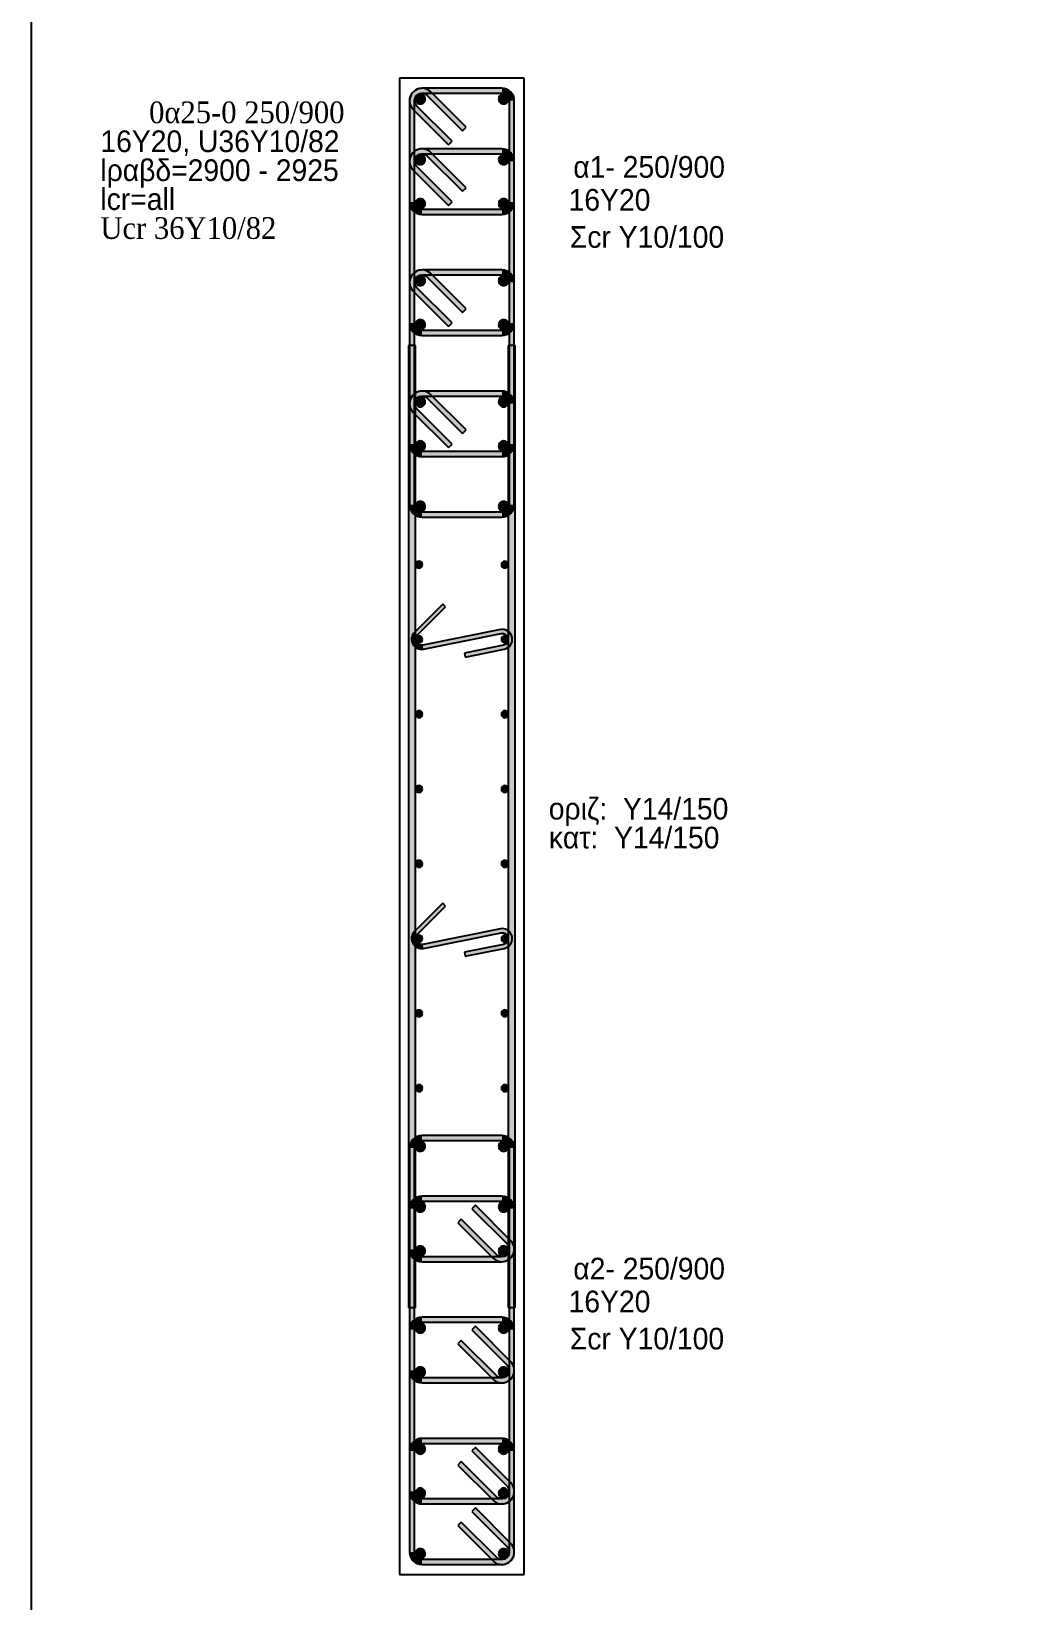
# Model space of a CAD drawing. Header units: millimetres. Extents: x -2171 to 1563, y -1758 to -1505.
# Drawn here: x -1175 to -1165.09, y -1619.8 to -1604.07 of the extents above; entities that cross this region are included whole.
import ezdxf

# ---------------------------------------------------------------- set-up
doc = ezdxf.new("R2010")
doc.units = ezdxf.units.MM
for name, color, linetype in [('-S_TEXT', 3, 'Continuous'), ('Col_Det', 7, 'Continuous'), ('Col_Det_Fill', 7, 'Continuous')]:
    doc.layers.add(name, color=color, linetype=linetype)
doc.styles.add('S1Arl22_b_934_161', font='arial.ttf', dxfattribs={"width": 0.933629, "height": 0.002175})
doc.styles.add('S1Arl435_b_934_161', font='arial.ttf', dxfattribs={"width": 0.933629, "height": 0.0435})
doc.styles.add('S1TmsNwRmn435_b_934_161', font='times.ttf', dxfattribs={"width": 0.933629, "height": 0.0435})

msp = doc.modelspace()

# ---------------------------------------------------------------- hatches: boundary and pattern name
at = {"layer": 'Col_Det_Fill'}
for color, points in [(252, [(-1171.0299, -1604.7101), (-1170.9946, -1604.6747, 0.6681786), (-1171.208, -1604.7631), (-1171.158, -1604.7631, -0.6681786)]), (252, [(-1171.083, -1604.6881), (-1171.083, -1604.6381, 0.6681786), (-1171.1714, -1604.8515), (-1171.136, -1604.8162, -0.6681786)]), (12, [(-1171.1006, -1604.6954, 0.4142136), (-1171.1506, -1604.7454, 0.4142136), (-1171.1006, -1604.7954, 0.4142136), (-1171.0506, -1604.7454, 0.4142136)]), (252, [(-1170.283, -1604.6881), (-1170.283, -1604.6381), (-1171.083, -1604.6381), (-1171.083, -1604.6881)]), (252, [(-1170.6764, -1605.0636), (-1170.641, -1605.0283), (-1170.9946, -1604.6747), (-1171.0299, -1604.7101)]), (12, [(-1170.2653, -1604.6954, 0.4142136), (-1170.3153, -1604.7454, 0.4142136), (-1170.2653, -1604.7954, 0.4142136), (-1170.2153, -1604.7454, 0.4142136)]), (252, [(-1170.208, -1604.7631), (-1170.158, -1604.7631, 0.4142136), (-1170.283, -1604.6381), (-1170.283, -1604.6881, -0.4142136)]), (252, [(-1171.158, -1604.7631), (-1171.208, -1604.7631), (-1171.208, -1608.8131), (-1171.158, -1608.8131)]), (252, [(-1171.136, -1604.8162), (-1171.1714, -1604.8515), (-1170.8178, -1605.2051), (-1170.7824, -1605.1697)]), (252, [(-1170.208, -1608.8131), (-1170.158, -1608.8131), (-1170.158, -1604.7631), (-1170.208, -1604.7631)]), (252, [(-1171.0299, -1605.3172), (-1170.9946, -1605.2819, 0.6681786), (-1171.208, -1605.3703), (-1171.158, -1605.3703, -0.6681786)]), (252, [(-1171.083, -1605.2953), (-1171.083, -1605.2453, 0.6681786), (-1171.1714, -1605.4586), (-1171.136, -1605.4233, -0.6681786)]), (56, [(-1171.1006, -1605.3026, 0.4142136), (-1171.1506, -1605.3526, 0.4142136), (-1171.1006, -1605.4026, 0.4142136), (-1171.0506, -1605.3526, 0.4142136)]), (252, [(-1170.283, -1605.2953), (-1170.283, -1605.2453), (-1171.083, -1605.2453), (-1171.083, -1605.2953)]), (252, [(-1170.6764, -1605.6708), (-1170.641, -1605.6354), (-1170.9946, -1605.2819), (-1171.0299, -1605.3172)]), (56, [(-1170.2653, -1605.3026, 0.4142136), (-1170.3153, -1605.3526, 0.4142136), (-1170.2653, -1605.4026, 0.4142136), (-1170.2153, -1605.3526, 0.4142136)]), (252, [(-1170.208, -1605.3703), (-1170.158, -1605.3703, 0.4142136), (-1170.283, -1605.2453), (-1170.283, -1605.2953, -0.4142136)]), (252, [(-1171.158, -1605.3703), (-1171.208, -1605.3703), (-1171.208, -1605.7774), (-1171.158, -1605.7774)]), (252, [(-1171.136, -1605.4233), (-1171.1714, -1605.4586), (-1170.8178, -1605.8122), (-1170.7824, -1605.7768)]), (252, [(-1170.208, -1605.7774), (-1170.158, -1605.7774), (-1170.158, -1605.3703), (-1170.208, -1605.3703)]), (252, [(-1171.158, -1605.7774), (-1171.208, -1605.7774, 0.4142136), (-1171.083, -1605.9024), (-1171.083, -1605.8524, -0.4142136)]), (56, [(-1171.1006, -1605.7451, 0.4142136), (-1171.1506, -1605.7951, 0.4142136), (-1171.1006, -1605.8451, 0.4142136), (-1171.0506, -1605.7951, 0.4142136)]), (56, [(-1170.2653, -1605.7451, 0.4142136), (-1170.3153, -1605.7951, 0.4142136), (-1170.2653, -1605.8451, 0.4142136), (-1170.2153, -1605.7951, 0.4142136)]), (252, [(-1170.283, -1605.8524), (-1170.283, -1605.9024, 0.4142136), (-1170.158, -1605.7774), (-1170.208, -1605.7774, -0.4142136)]), (252, [(-1171.083, -1605.8524), (-1171.083, -1605.9024), (-1170.283, -1605.9024), (-1170.283, -1605.8524)]), (252, [(-1171.0299, -1606.5315), (-1170.9946, -1606.4962, 0.6681786), (-1171.208, -1606.5845), (-1171.158, -1606.5845, -0.6681786)]), (252, [(-1171.083, -1606.5095), (-1171.083, -1606.4595, 0.6681786), (-1171.1714, -1606.6729), (-1171.136, -1606.6376, -0.6681786)]), (252, [(-1170.283, -1606.5095), (-1170.283, -1606.4595), (-1171.083, -1606.4595), (-1171.083, -1606.5095)]), (252, [(-1170.208, -1606.5845), (-1170.158, -1606.5845, 0.4142136), (-1170.283, -1606.4595), (-1170.283, -1606.5095, -0.4142136)]), (252, [(-1171.158, -1606.5845), (-1171.208, -1606.5845), (-1171.208, -1606.9917), (-1171.158, -1606.9917)]), (56, [(-1171.1006, -1606.5169, 0.4142136), (-1171.1506, -1606.5669, 0.4142136), (-1171.1006, -1606.6169, 0.4142136), (-1171.0506, -1606.5669, 0.4142136)]), (252, [(-1170.6764, -1606.8851), (-1170.641, -1606.8497), (-1170.9946, -1606.4962), (-1171.0299, -1606.5315)]), (56, [(-1170.2653, -1606.5169, 0.4142136), (-1170.3153, -1606.5669, 0.4142136), (-1170.2653, -1606.6169, 0.4142136), (-1170.2153, -1606.5669, 0.4142136)]), (252, [(-1170.208, -1606.9917), (-1170.158, -1606.9917), (-1170.158, -1606.5845), (-1170.208, -1606.5845)]), (252, [(-1171.136, -1606.6376), (-1171.1714, -1606.6729), (-1170.8178, -1607.0265), (-1170.7824, -1606.9911)]), (252, [(-1171.158, -1606.9917), (-1171.208, -1606.9917, 0.4142136), (-1171.083, -1607.1167), (-1171.083, -1607.0667, -0.4142136)]), (56, [(-1171.1006, -1606.9594, 0.4142136), (-1171.1506, -1607.0094, 0.4142136), (-1171.1006, -1607.0594, 0.4142136), (-1171.0506, -1607.0094, 0.4142136)]), (252, [(-1171.083, -1607.0667), (-1171.083, -1607.1167), (-1170.283, -1607.1167), (-1170.283, -1607.0667)]), (56, [(-1170.2653, -1606.9594, 0.4142136), (-1170.3153, -1607.0094, 0.4142136), (-1170.2653, -1607.0594, 0.4142136), (-1170.2153, -1607.0094, 0.4142136)]), (252, [(-1170.283, -1607.0667), (-1170.283, -1607.1167, 0.4142136), (-1170.158, -1606.9917), (-1170.208, -1606.9917, -0.4142136)]), (252, [(-1171.148, -1607.2158), (-1171.218, -1607.2158), (-1171.218, -1616.8605), (-1171.148, -1616.8605)]), (252, [(-1170.218, -1616.8605), (-1170.148, -1616.8605), (-1170.148, -1607.2158), (-1170.218, -1607.2158)]), (252, [(-1171.0299, -1607.7458), (-1170.9946, -1607.7104, 0.6681786), (-1171.208, -1607.7988), (-1171.158, -1607.7988, -0.6681786)]), (252, [(-1171.083, -1607.7238), (-1171.083, -1607.6738, 0.6681786), (-1171.1714, -1607.8872), (-1171.136, -1607.8519, -0.6681786)]), (252, [(-1170.283, -1607.7238), (-1170.283, -1607.6738), (-1171.083, -1607.6738), (-1171.083, -1607.7238)]), (252, [(-1170.6764, -1608.0994), (-1170.641, -1608.064), (-1170.9946, -1607.7104), (-1171.0299, -1607.7458)]), (252, [(-1170.208, -1607.7988), (-1170.158, -1607.7988, 0.4142136), (-1170.283, -1607.6738), (-1170.283, -1607.7238, -0.4142136)]), (252, [(-1171.158, -1607.7988), (-1171.208, -1607.7988), (-1171.208, -1608.206), (-1171.158, -1608.206)]), (252, [(-1171.136, -1607.8519), (-1171.1714, -1607.8872), (-1170.8178, -1608.2408), (-1170.7824, -1608.2054)]), (56, [(-1171.1006, -1607.7312, 0.4142136), (-1171.1506, -1607.7812, 0.4142136), (-1171.1006, -1607.8312, 0.4142136), (-1171.0506, -1607.7812, 0.4142136)]), (56, [(-1170.2653, -1607.7312, 0.4142136), (-1170.3153, -1607.7812, 0.4142136), (-1170.2653, -1607.8312, 0.4142136), (-1170.2153, -1607.7812, 0.4142136)]), (252, [(-1170.208, -1608.206), (-1170.158, -1608.206), (-1170.158, -1607.7988), (-1170.208, -1607.7988)]), (56, [(-1171.1006, -1608.1737, 0.4142136), (-1171.1506, -1608.2237, 0.4142136), (-1171.1006, -1608.2737, 0.4142136), (-1171.0506, -1608.2237, 0.4142136)]), (56, [(-1170.2653, -1608.1737, 0.4142136), (-1170.3153, -1608.2237, 0.4142136), (-1170.2653, -1608.2737, 0.4142136), (-1170.2153, -1608.2237, 0.4142136)]), (252, [(-1171.158, -1608.206), (-1171.208, -1608.206, 0.4142136), (-1171.083, -1608.331), (-1171.083, -1608.281, -0.4142136)]), (252, [(-1171.083, -1608.281), (-1171.083, -1608.331), (-1170.283, -1608.331), (-1170.283, -1608.281)]), (252, [(-1170.283, -1608.281), (-1170.283, -1608.331, 0.4142136), (-1170.158, -1608.206), (-1170.208, -1608.206, -0.4142136)]), (252, [(-1171.158, -1608.8131), (-1171.208, -1608.8131, 0.4142136), (-1171.083, -1608.9381), (-1171.083, -1608.8881, -0.4142136)]), (12, [(-1171.1006, -1608.7808, 0.4142136), (-1171.1506, -1608.8308, 0.4142136), (-1171.1006, -1608.8808, 0.4142136), (-1171.0506, -1608.8308, 0.4142136)]), (12, [(-1170.2653, -1608.7808, 0.4142136), (-1170.3153, -1608.8308, 0.4142136), (-1170.2653, -1608.8808, 0.4142136), (-1170.2153, -1608.8308, 0.4142136)]), (252, [(-1170.283, -1608.8881), (-1170.283, -1608.9381, 0.4142136), (-1170.158, -1608.8131), (-1170.208, -1608.8131, -0.4142136)]), (252, [(-1171.083, -1608.8881), (-1171.083, -1608.9381), (-1170.283, -1608.9381), (-1170.283, -1608.8881)]), (133, [(-1171.113, -1609.4486, 0.4142136), (-1171.078, -1609.4136, 0.4142136), (-1171.113, -1609.3786, 0.4142136), (-1171.148, -1609.4136, 0.4142136)]), (133, [(-1170.253, -1609.4486, 0.4142136), (-1170.218, -1609.4136, 0.4142136), (-1170.253, -1609.3786, 0.4142136), (-1170.288, -1609.4136, 0.4142136)]), (252, [(-1171.1587, -1610.0927), (-1171.1304, -1610.121), (-1170.8476, -1609.8382), (-1170.8758, -1609.8099)]), (252, [(-1170.2898, -1610.1046), (-1170.2977, -1610.0654), (-1171.0761, -1610.2222), (-1171.0682, -1610.2615)]), (252, [(-1170.2661, -1610.2222), (-1170.2582, -1610.2615, 1), (-1170.2977, -1610.0654), (-1170.2898, -1610.1046, -1)]), (252, [(-1171.0682, -1610.2615), (-1171.0761, -1610.2222, -0.7426155), (-1171.1304, -1610.121), (-1171.1587, -1610.0927, 0.7426155)]), (133, [(-1171.113, -1610.1984, 0.4142136), (-1171.078, -1610.1634, 0.4142136), (-1171.113, -1610.1284, 0.4142136), (-1171.148, -1610.1634, 0.4142136)]), (252, [(-1170.6582, -1610.3013), (-1170.6503, -1610.3405), (-1170.2582, -1610.2615), (-1170.2661, -1610.2222)]), (133, [(-1170.253, -1610.1984, 0.4142136), (-1170.218, -1610.1634, 0.4142136), (-1170.253, -1610.1284, 0.4142136), (-1170.288, -1610.1634, 0.4142136)]), (133, [(-1171.113, -1610.9483, 0.4142136), (-1171.078, -1610.9133, 0.4142136), (-1171.113, -1610.8783, 0.4142136), (-1171.148, -1610.9133, 0.4142136)]), (133, [(-1170.253, -1610.9483, 0.4142136), (-1170.218, -1610.9133, 0.4142136), (-1170.253, -1610.8783, 0.4142136), (-1170.288, -1610.9133, 0.4142136)]), (133, [(-1171.113, -1611.6982, 0.4142136), (-1171.078, -1611.6632, 0.4142136), (-1171.113, -1611.6282, 0.4142136), (-1171.148, -1611.6632, 0.4142136)]), (133, [(-1170.253, -1611.6982, 0.4142136), (-1170.218, -1611.6632, 0.4142136), (-1170.253, -1611.6282, 0.4142136), (-1170.288, -1611.6632, 0.4142136)]), (133, [(-1171.113, -1612.4481, 0.4142136), (-1171.078, -1612.4131, 0.4142136), (-1171.113, -1612.3781, 0.4142136), (-1171.148, -1612.4131, 0.4142136)]), (133, [(-1170.253, -1612.4481, 0.4142136), (-1170.218, -1612.4131, 0.4142136), (-1170.253, -1612.3781, 0.4142136), (-1170.288, -1612.4131, 0.4142136)]), (252, [(-1171.1587, -1613.0922), (-1171.1304, -1613.1205), (-1170.8476, -1612.8377), (-1170.8758, -1612.8094)]), (252, [(-1170.2898, -1613.1041), (-1170.2977, -1613.0649), (-1171.0761, -1613.2217), (-1171.0682, -1613.261)]), (252, [(-1170.2661, -1613.2217), (-1170.2582, -1613.261, 1), (-1170.2977, -1613.0649), (-1170.2898, -1613.1041, -1)]), (252, [(-1171.0682, -1613.261), (-1171.0761, -1613.2217, -0.7426155), (-1171.1304, -1613.1205), (-1171.1587, -1613.0922, 0.7426155)]), (133, [(-1171.113, -1613.1979, 0.4142136), (-1171.078, -1613.1629, 0.4142136), (-1171.113, -1613.1279, 0.4142136), (-1171.148, -1613.1629, 0.4142136)]), (252, [(-1170.6582, -1613.3008), (-1170.6503, -1613.34), (-1170.2582, -1613.261), (-1170.2661, -1613.2217)]), (133, [(-1170.253, -1613.1979, 0.4142136), (-1170.218, -1613.1629, 0.4142136), (-1170.253, -1613.1279, 0.4142136), (-1170.288, -1613.1629, 0.4142136)]), (133, [(-1171.113, -1613.9478, 0.4142136), (-1171.078, -1613.9128, 0.4142136), (-1171.113, -1613.8778, 0.4142136), (-1171.148, -1613.9128, 0.4142136)]), (133, [(-1170.253, -1613.9478, 0.4142136), (-1170.218, -1613.9128, 0.4142136), (-1170.253, -1613.8778, 0.4142136), (-1170.288, -1613.9128, 0.4142136)]), (133, [(-1171.113, -1614.6977, 0.4142136), (-1171.078, -1614.6627, 0.4142136), (-1171.113, -1614.6277, 0.4142136), (-1171.148, -1614.6627, 0.4142136)]), (133, [(-1170.253, -1614.6977, 0.4142136), (-1170.218, -1614.6627, 0.4142136), (-1170.253, -1614.6277, 0.4142136), (-1170.288, -1614.6627, 0.4142136)]), (252, [(-1171.083, -1615.1881), (-1171.083, -1615.1381, 0.4142136), (-1171.208, -1615.2631), (-1171.158, -1615.2631, -0.4142136)]), (252, [(-1171.158, -1615.2631), (-1171.208, -1615.2631), (-1171.208, -1619.3131), (-1171.158, -1619.3131)]), (12, [(-1171.1006, -1615.2954, 0.4142136), (-1171.0506, -1615.2454, 0.4142136), (-1171.1006, -1615.1954, 0.4142136), (-1171.1506, -1615.2454, 0.4142136)]), (252, [(-1170.283, -1615.1881), (-1170.283, -1615.1381), (-1171.083, -1615.1381), (-1171.083, -1615.1881)]), (12, [(-1170.2653, -1615.2954, 0.4142136), (-1170.2153, -1615.2454, 0.4142136), (-1170.2653, -1615.1954, 0.4142136), (-1170.3153, -1615.2454, 0.4142136)]), (252, [(-1170.208, -1615.2631), (-1170.158, -1615.2631, 0.4142136), (-1170.283, -1615.1381), (-1170.283, -1615.1881, -0.4142136)]), (252, [(-1170.208, -1619.3131), (-1170.158, -1619.3131), (-1170.158, -1615.2631), (-1170.208, -1615.2631)]), (252, [(-1171.083, -1615.7953), (-1171.083, -1615.7453, 0.4142136), (-1171.208, -1615.8703), (-1171.158, -1615.8703, -0.4142136)]), (252, [(-1170.283, -1615.7953), (-1170.283, -1615.7453), (-1171.083, -1615.7453), (-1171.083, -1615.7953)]), (252, [(-1170.208, -1615.8703), (-1170.158, -1615.8703, 0.4142136), (-1170.283, -1615.7453), (-1170.283, -1615.7953, -0.4142136)]), (252, [(-1171.158, -1615.8703), (-1171.208, -1615.8703), (-1171.208, -1616.2774), (-1171.158, -1616.2774)]), (56, [(-1171.1006, -1615.9026, 0.4142136), (-1171.0506, -1615.8526, 0.4142136), (-1171.1006, -1615.8026, 0.4142136), (-1171.1506, -1615.8526, 0.4142136)]), (252, [(-1170.2299, -1616.2244), (-1170.1946, -1616.189), (-1170.5481, -1615.8355), (-1170.5835, -1615.8708)]), (56, [(-1170.2653, -1615.9026, 0.4142136), (-1170.2153, -1615.8526, 0.4142136), (-1170.2653, -1615.8026, 0.4142136), (-1170.3153, -1615.8526, 0.4142136)]), (252, [(-1170.208, -1616.2774), (-1170.158, -1616.2774), (-1170.158, -1615.8703), (-1170.208, -1615.8703)]), (252, [(-1170.6896, -1615.9769), (-1170.7249, -1616.0122), (-1170.3714, -1616.3658), (-1170.336, -1616.3304)]), (252, [(-1170.283, -1616.3524), (-1170.283, -1616.4024, 0.6681786), (-1170.1946, -1616.189), (-1170.2299, -1616.2244, -0.6681786)]), (252, [(-1171.158, -1616.2774), (-1171.208, -1616.2774, 0.4142136), (-1171.083, -1616.4024), (-1171.083, -1616.3524, -0.4142136)]), (56, [(-1171.1006, -1616.3451, 0.4142136), (-1171.0506, -1616.2951, 0.4142136), (-1171.1006, -1616.2451, 0.4142136), (-1171.1506, -1616.2951, 0.4142136)]), (252, [(-1171.083, -1616.3524), (-1171.083, -1616.4024), (-1170.283, -1616.4024), (-1170.283, -1616.3524)]), (252, [(-1170.336, -1616.3304), (-1170.3714, -1616.3658, 0.6681786), (-1170.158, -1616.2774), (-1170.208, -1616.2774, -0.6681786)]), (56, [(-1170.2653, -1616.3451, 0.4142136), (-1170.2153, -1616.2951, 0.4142136), (-1170.2653, -1616.2451, 0.4142136), (-1170.3153, -1616.2951, 0.4142136)]), (252, [(-1171.083, -1617.0095), (-1171.083, -1616.9595, 0.4142136), (-1171.208, -1617.0845), (-1171.158, -1617.0845, -0.4142136)]), (252, [(-1170.283, -1617.0095), (-1170.283, -1616.9595), (-1171.083, -1616.9595), (-1171.083, -1617.0095)]), (252, [(-1170.208, -1617.0845), (-1170.158, -1617.0845, 0.4142136), (-1170.283, -1616.9595), (-1170.283, -1617.0095, -0.4142136)]), (252, [(-1171.158, -1617.0845), (-1171.208, -1617.0845), (-1171.208, -1617.4917), (-1171.158, -1617.4917)]), (56, [(-1171.1006, -1617.1169, 0.4142136), (-1171.0506, -1617.0669, 0.4142136), (-1171.1006, -1617.0169, 0.4142136), (-1171.1506, -1617.0669, 0.4142136)]), (252, [(-1170.2299, -1617.4387), (-1170.1946, -1617.4033), (-1170.5481, -1617.0497), (-1170.5835, -1617.0851)]), (56, [(-1170.2653, -1617.1169, 0.4142136), (-1170.2153, -1617.0669, 0.4142136), (-1170.2653, -1617.0169, 0.4142136), (-1170.3153, -1617.0669, 0.4142136)]), (252, [(-1170.208, -1617.4917), (-1170.158, -1617.4917), (-1170.158, -1617.0845), (-1170.208, -1617.0845)]), (252, [(-1170.6896, -1617.1912), (-1170.7249, -1617.2265), (-1170.3714, -1617.5801), (-1170.336, -1617.5447)]), (56, [(-1171.1006, -1617.5594, 0.4142136), (-1171.0506, -1617.5094, 0.4142136), (-1171.1006, -1617.4594, 0.4142136), (-1171.1506, -1617.5094, 0.4142136)]), (56, [(-1170.2653, -1617.5594, 0.4142136), (-1170.2153, -1617.5094, 0.4142136), (-1170.2653, -1617.4594, 0.4142136), (-1170.3153, -1617.5094, 0.4142136)]), (252, [(-1170.283, -1617.5667), (-1170.283, -1617.6167, 0.6681786), (-1170.1946, -1617.4033), (-1170.2299, -1617.4387, -0.6681786)]), (252, [(-1171.158, -1617.4917), (-1171.208, -1617.4917, 0.4142136), (-1171.083, -1617.6167), (-1171.083, -1617.5667, -0.4142136)]), (252, [(-1171.083, -1617.5667), (-1171.083, -1617.6167), (-1170.283, -1617.6167), (-1170.283, -1617.5667)]), (252, [(-1170.336, -1617.5447), (-1170.3714, -1617.5801, 0.6681786), (-1170.158, -1617.4917), (-1170.208, -1617.4917, -0.6681786)]), (252, [(-1171.083, -1618.2238), (-1171.083, -1618.1738, 0.4142136), (-1171.208, -1618.2988), (-1171.158, -1618.2988, -0.4142136)]), (56, [(-1171.1006, -1618.3312, 0.4142136), (-1171.0506, -1618.2812, 0.4142136), (-1171.1006, -1618.2312, 0.4142136), (-1171.1506, -1618.2812, 0.4142136)]), (252, [(-1170.283, -1618.2238), (-1170.283, -1618.1738), (-1171.083, -1618.1738), (-1171.083, -1618.2238)]), (252, [(-1170.2299, -1618.6529), (-1170.1946, -1618.6176), (-1170.5481, -1618.264), (-1170.5835, -1618.2994)]), (56, [(-1170.2653, -1618.3312, 0.4142136), (-1170.2153, -1618.2812, 0.4142136), (-1170.2653, -1618.2312, 0.4142136), (-1170.3153, -1618.2812, 0.4142136)]), (252, [(-1170.208, -1618.2988), (-1170.158, -1618.2988, 0.4142136), (-1170.283, -1618.1738), (-1170.283, -1618.2238, -0.4142136)]), (252, [(-1171.158, -1618.2988), (-1171.208, -1618.2988), (-1171.208, -1618.706), (-1171.158, -1618.706)]), (252, [(-1170.6896, -1618.4055), (-1170.7249, -1618.4408), (-1170.3714, -1618.7944), (-1170.336, -1618.759)]), (252, [(-1170.208, -1618.706), (-1170.158, -1618.706), (-1170.158, -1618.2988), (-1170.208, -1618.2988)]), (252, [(-1171.158, -1618.706), (-1171.208, -1618.706, 0.4142136), (-1171.083, -1618.831), (-1171.083, -1618.781, -0.4142136)]), (56, [(-1171.1006, -1618.7737, 0.4142136), (-1171.0506, -1618.7237, 0.4142136), (-1171.1006, -1618.6737, 0.4142136), (-1171.1506, -1618.7237, 0.4142136)]), (252, [(-1170.336, -1618.759), (-1170.3714, -1618.7944, 0.6681786), (-1170.158, -1618.706), (-1170.208, -1618.706, -0.6681786)]), (56, [(-1170.2653, -1618.7737, 0.4142136), (-1170.2153, -1618.7237, 0.4142136), (-1170.2653, -1618.6737, 0.4142136), (-1170.3153, -1618.7237, 0.4142136)]), (252, [(-1170.283, -1618.781), (-1170.283, -1618.831, 0.6681786), (-1170.1946, -1618.6176), (-1170.2299, -1618.6529, -0.6681786)]), (252, [(-1171.083, -1618.781), (-1171.083, -1618.831), (-1170.283, -1618.831), (-1170.283, -1618.781)]), (252, [(-1170.2299, -1619.2601), (-1170.1946, -1619.2247), (-1170.5481, -1618.8712), (-1170.5835, -1618.9065)]), (252, [(-1170.6896, -1619.0126), (-1170.7249, -1619.048), (-1170.3714, -1619.4015), (-1170.336, -1619.3662)]), (252, [(-1171.158, -1619.3131), (-1171.208, -1619.3131, 0.4142136), (-1171.083, -1619.4381), (-1171.083, -1619.3881, -0.4142136)]), (12, [(-1171.1006, -1619.3808, 0.4142136), (-1171.0506, -1619.3308, 0.4142136), (-1171.1006, -1619.2808, 0.4142136), (-1171.1506, -1619.3308, 0.4142136)]), (252, [(-1170.336, -1619.3662), (-1170.3714, -1619.4015, 0.6681786), (-1170.158, -1619.3131), (-1170.208, -1619.3131, -0.6681786)]), (12, [(-1170.2653, -1619.3808, 0.4142136), (-1170.2153, -1619.3308, 0.4142136), (-1170.2653, -1619.2808, 0.4142136), (-1170.3153, -1619.3308, 0.4142136)]), (252, [(-1170.283, -1619.3881), (-1170.283, -1619.4381, 0.6681786), (-1170.1946, -1619.2247), (-1170.2299, -1619.2601, -0.6681786)]), (252, [(-1171.083, -1619.3881), (-1171.083, -1619.4381), (-1170.283, -1619.4381), (-1170.283, -1619.3881)])]:
    msp.add_hatch(color=color, dxfattribs=at).paths.add_polyline_path(points)

# ---------------------------------------------------------------- linework, layer by layer
at = {"layer": '-S_TEXT', "ltscale": 5}
msp.add_lwpolyline([(-1174.9987, -1590.2497), (-1116.8512, -1590.2497), (-1116.8512, -1630.2944), (-1174.9987, -1630.2944)], close=True, dxfattribs=at)
at = {"layer": 'Col_Det', "color": 7}
for points in [[(-1170.058, -1604.5381), (-1171.308, -1604.5381)], [(-1171.308, -1604.5381), (-1171.308, -1619.5381)], [(-1170.058, -1619.5381), (-1170.058, -1604.5381)], [(-1170.283, -1604.6381), (-1171.083, -1604.6381)], [(-1171.083, -1604.6881), (-1170.283, -1604.6881)], [(-1171.0299, -1604.7101), (-1170.6764, -1605.0636)], [(-1170.641, -1605.0283), (-1170.9946, -1604.6747)], [(-1171.208, -1604.7631), (-1171.208, -1608.8131)], [(-1171.1714, -1604.8515), (-1170.8178, -1605.2051)], [(-1171.158, -1608.8131), (-1171.158, -1604.7631)], [(-1170.7824, -1605.1697), (-1171.136, -1604.8162)], [(-1170.208, -1604.7631), (-1170.208, -1608.8131)], [(-1170.158, -1608.8131), (-1170.158, -1604.7631)], [(-1170.6764, -1605.0636), (-1170.641, -1605.0283)], [(-1170.8178, -1605.2051), (-1170.7824, -1605.1697)], [(-1170.283, -1605.2453), (-1171.083, -1605.2453)], [(-1171.083, -1605.2953), (-1170.283, -1605.2953)], [(-1171.0299, -1605.3172), (-1170.6764, -1605.6708)], [(-1170.641, -1605.6354), (-1170.9946, -1605.2819)], [(-1171.208, -1605.3703), (-1171.208, -1605.7774)], [(-1171.1714, -1605.4586), (-1170.8178, -1605.8122)], [(-1171.158, -1605.7774), (-1171.158, -1605.3703)], [(-1170.7824, -1605.7768), (-1171.136, -1605.4233)], [(-1170.208, -1605.3703), (-1170.208, -1605.7774)], [(-1170.158, -1605.7774), (-1170.158, -1605.3703)], [(-1170.6764, -1605.6708), (-1170.641, -1605.6354)], [(-1170.8178, -1605.8122), (-1170.7824, -1605.7768)], [(-1170.283, -1605.8524), (-1171.083, -1605.8524)], [(-1171.083, -1605.9024), (-1170.283, -1605.9024)], [(-1170.283, -1606.4595), (-1171.083, -1606.4595)], [(-1171.208, -1606.5845), (-1171.208, -1606.9917)], [(-1171.158, -1606.9917), (-1171.158, -1606.5845)], [(-1171.083, -1606.5095), (-1170.283, -1606.5095)], [(-1171.0299, -1606.5315), (-1170.6764, -1606.8851)], [(-1170.641, -1606.8497), (-1170.9946, -1606.4962)], [(-1170.208, -1606.5845), (-1170.208, -1606.9917)], [(-1170.158, -1606.9917), (-1170.158, -1606.5845)], [(-1171.1714, -1606.6729), (-1170.8178, -1607.0265)], [(-1170.7824, -1606.9911), (-1171.136, -1606.6376)], [(-1170.6764, -1606.8851), (-1170.641, -1606.8497)], [(-1170.283, -1607.0667), (-1171.083, -1607.0667)], [(-1170.8178, -1607.0265), (-1170.7824, -1606.9911)], [(-1171.148, -1607.2158), (-1171.218, -1607.2158)], [(-1171.218, -1607.2158), (-1171.218, -1616.8605)], [(-1171.148, -1616.8605), (-1171.148, -1607.2158)], [(-1171.083, -1607.1167), (-1170.283, -1607.1167)], [(-1170.148, -1607.2158), (-1170.218, -1607.2158)], [(-1170.218, -1607.2158), (-1170.218, -1616.8605)], [(-1170.148, -1616.8605), (-1170.148, -1607.2158)], [(-1170.283, -1607.6738), (-1171.083, -1607.6738)], [(-1171.083, -1607.7238), (-1170.283, -1607.7238)], [(-1170.641, -1608.064), (-1170.9946, -1607.7104)], [(-1171.208, -1607.7988), (-1171.208, -1608.206)], [(-1171.158, -1608.206), (-1171.158, -1607.7988)], [(-1170.7824, -1608.2054), (-1171.136, -1607.8519)], [(-1171.0299, -1607.7458), (-1170.6764, -1608.0994)], [(-1170.208, -1607.7988), (-1170.208, -1608.206)], [(-1170.158, -1608.206), (-1170.158, -1607.7988)], [(-1171.1714, -1607.8872), (-1170.8178, -1608.2408)], [(-1170.6764, -1608.0994), (-1170.641, -1608.064)], [(-1170.283, -1608.281), (-1171.083, -1608.281)], [(-1171.083, -1608.331), (-1170.283, -1608.331)], [(-1170.8178, -1608.2408), (-1170.7824, -1608.2054)], [(-1170.283, -1608.8881), (-1171.083, -1608.8881)], [(-1171.083, -1608.9381), (-1170.283, -1608.9381)], [(-1170.8758, -1609.8099), (-1171.1587, -1610.0927)], [(-1171.1304, -1610.121), (-1170.8476, -1609.8382)], [(-1170.8476, -1609.8382), (-1170.8758, -1609.8099)], [(-1170.2977, -1610.0654), (-1171.0761, -1610.2222)], [(-1171.0682, -1610.2615), (-1170.2898, -1610.1046)], [(-1170.2661, -1610.2222), (-1170.6582, -1610.3013)], [(-1170.6582, -1610.3013), (-1170.6503, -1610.3405)], [(-1170.6503, -1610.3405), (-1170.2582, -1610.2615)], [(-1170.8758, -1612.8094), (-1171.1587, -1613.0922)], [(-1171.1304, -1613.1205), (-1170.8476, -1612.8377)], [(-1170.8476, -1612.8377), (-1170.8758, -1612.8094)], [(-1170.2977, -1613.0649), (-1171.0761, -1613.2217)], [(-1171.0682, -1613.261), (-1170.2898, -1613.1041)], [(-1170.2661, -1613.2217), (-1170.6582, -1613.3008)], [(-1170.6582, -1613.3008), (-1170.6503, -1613.34)], [(-1170.6503, -1613.34), (-1170.2582, -1613.261)], [(-1171.208, -1615.2631), (-1171.208, -1619.3131)], [(-1171.158, -1619.3131), (-1171.158, -1615.2631)], [(-1170.283, -1615.1381), (-1171.083, -1615.1381)], [(-1171.083, -1615.1881), (-1170.283, -1615.1881)], [(-1170.208, -1615.2631), (-1170.208, -1619.3131)], [(-1170.158, -1619.3131), (-1170.158, -1615.2631)], [(-1170.283, -1615.7453), (-1171.083, -1615.7453)], [(-1171.208, -1615.8703), (-1171.208, -1616.2774)], [(-1171.158, -1616.2774), (-1171.158, -1615.8703)], [(-1171.083, -1615.7953), (-1170.283, -1615.7953)], [(-1170.5481, -1615.8355), (-1170.5835, -1615.8708)], [(-1170.5835, -1615.8708), (-1170.2299, -1616.2244)], [(-1170.1946, -1616.189), (-1170.5481, -1615.8355)], [(-1170.208, -1615.8703), (-1170.208, -1616.2774)], [(-1170.158, -1616.2774), (-1170.158, -1615.8703)], [(-1170.6896, -1615.9769), (-1170.7249, -1616.0122)], [(-1170.7249, -1616.0122), (-1170.3714, -1616.3658)], [(-1170.336, -1616.3304), (-1170.6896, -1615.9769)], [(-1170.283, -1616.3524), (-1171.083, -1616.3524)], [(-1171.083, -1616.4024), (-1170.283, -1616.4024)], [(-1171.218, -1616.8605), (-1171.148, -1616.8605)], [(-1170.283, -1616.9595), (-1171.083, -1616.9595)], [(-1171.083, -1617.0095), (-1170.283, -1617.0095)], [(-1170.218, -1616.8605), (-1170.148, -1616.8605)], [(-1171.208, -1617.0845), (-1171.208, -1617.4917)], [(-1171.158, -1617.4917), (-1171.158, -1617.0845)], [(-1170.5481, -1617.0497), (-1170.5835, -1617.0851)], [(-1170.5835, -1617.0851), (-1170.2299, -1617.4387)], [(-1170.1946, -1617.4033), (-1170.5481, -1617.0497)], [(-1170.208, -1617.0845), (-1170.208, -1617.4917)], [(-1170.158, -1617.4917), (-1170.158, -1617.0845)], [(-1170.6896, -1617.1912), (-1170.7249, -1617.2265)], [(-1170.7249, -1617.2265), (-1170.3714, -1617.5801)], [(-1170.336, -1617.5447), (-1170.6896, -1617.1912)], [(-1170.283, -1617.5667), (-1171.083, -1617.5667)], [(-1171.083, -1617.6167), (-1170.283, -1617.6167)], [(-1170.283, -1618.1738), (-1171.083, -1618.1738)], [(-1171.083, -1618.2238), (-1170.283, -1618.2238)], [(-1170.5481, -1618.264), (-1170.5835, -1618.2994)], [(-1170.1946, -1618.6176), (-1170.5481, -1618.264)], [(-1171.208, -1618.2988), (-1171.208, -1618.706)], [(-1171.158, -1618.706), (-1171.158, -1618.2988)], [(-1170.6896, -1618.4055), (-1170.7249, -1618.4408)], [(-1170.336, -1618.759), (-1170.6896, -1618.4055)], [(-1170.5835, -1618.2994), (-1170.2299, -1618.6529)], [(-1170.208, -1618.2988), (-1170.208, -1618.706)], [(-1170.158, -1618.706), (-1170.158, -1618.2988)], [(-1170.7249, -1618.4408), (-1170.3714, -1618.7944)], [(-1170.283, -1618.781), (-1171.083, -1618.781)], [(-1171.083, -1618.831), (-1170.283, -1618.831)], [(-1170.5481, -1618.8712), (-1170.5835, -1618.9065)], [(-1170.1946, -1619.2247), (-1170.5481, -1618.8712)], [(-1170.6896, -1619.0126), (-1170.7249, -1619.048)], [(-1170.7249, -1619.048), (-1170.3714, -1619.4015)], [(-1170.336, -1619.3662), (-1170.6896, -1619.0126)], [(-1170.5835, -1618.9065), (-1170.2299, -1619.2601)], [(-1170.283, -1619.3881), (-1171.083, -1619.3881)], [(-1171.083, -1619.4381), (-1170.283, -1619.4381)], [(-1171.308, -1619.5381), (-1170.058, -1619.5381)]]:
    msp.add_lwpolyline(points, dxfattribs=at)
for points in [[(-1170.9946, -1604.6747, 0.6681786), (-1171.208, -1604.7631)], [(-1171.083, -1604.6381, 0.6681786), (-1171.1714, -1604.8515)], [(-1171.158, -1604.7631, -0.6681786), (-1171.0299, -1604.7101, -0.6681786)], [(-1171.136, -1604.8162, -0.6681786), (-1171.083, -1604.6881, -0.6681786)], [(-1171.1006, -1604.6954, 0.4142136), (-1171.1506, -1604.7454, 0.4142136)], [(-1171.0506, -1604.7454, 0.4142136), (-1171.1006, -1604.6954, 0.4142136)], [(-1170.2653, -1604.6954, 0.4142136), (-1170.3153, -1604.7454, 0.4142136)], [(-1170.158, -1604.7631, 0.4142136), (-1170.283, -1604.6381)], [(-1170.283, -1604.6881, -0.4142136), (-1170.208, -1604.7631, -0.4142136)], [(-1170.2153, -1604.7454, 0.4142136), (-1170.2653, -1604.6954, 0.4142136)], [(-1171.1506, -1604.7454, 0.4142136), (-1171.1006, -1604.7954, 0.4142136)], [(-1171.1006, -1604.7954, 0.4142136), (-1171.0506, -1604.7454, 0.4142136)], [(-1170.3153, -1604.7454, 0.4142136), (-1170.2653, -1604.7954, 0.4142136)], [(-1170.2653, -1604.7954, 0.4142136), (-1170.2153, -1604.7454, 0.4142136)], [(-1170.9946, -1605.2819, 0.6681786), (-1171.208, -1605.3703)], [(-1171.083, -1605.2453, 0.6681786), (-1171.1714, -1605.4586)], [(-1171.158, -1605.3703, -0.6681786), (-1171.0299, -1605.3172, -0.6681786)], [(-1171.136, -1605.4233, -0.6681786), (-1171.083, -1605.2953, -0.6681786)], [(-1171.1006, -1605.3026, 0.4142136), (-1171.1506, -1605.3526, 0.4142136)], [(-1171.1506, -1605.3526, 0.4142136), (-1171.1006, -1605.4026, 0.4142136)], [(-1171.0506, -1605.3526, 0.4142136), (-1171.1006, -1605.3026, 0.4142136)], [(-1171.1006, -1605.4026, 0.4142136), (-1171.0506, -1605.3526, 0.4142136)], [(-1170.2653, -1605.3026, 0.4142136), (-1170.3153, -1605.3526, 0.4142136)], [(-1170.3153, -1605.3526, 0.4142136), (-1170.2653, -1605.4026, 0.4142136)], [(-1170.158, -1605.3703, 0.4142136), (-1170.283, -1605.2453)], [(-1170.283, -1605.2953, -0.4142136), (-1170.208, -1605.3703, -0.4142136)], [(-1170.2153, -1605.3526, 0.4142136), (-1170.2653, -1605.3026, 0.4142136)], [(-1170.2653, -1605.4026, 0.4142136), (-1170.2153, -1605.3526, 0.4142136)], [(-1171.208, -1605.7774, 0.4142136), (-1171.083, -1605.9024)], [(-1171.083, -1605.8524, -0.4142136), (-1171.158, -1605.7774, -0.4142136)], [(-1171.1006, -1605.7451, 0.4142136), (-1171.1506, -1605.7951, 0.4142136)], [(-1171.1506, -1605.7951, 0.4142136), (-1171.1006, -1605.8451, 0.4142136)], [(-1171.0506, -1605.7951, 0.4142136), (-1171.1006, -1605.7451, 0.4142136)], [(-1171.1006, -1605.8451, 0.4142136), (-1171.0506, -1605.7951, 0.4142136)], [(-1170.2653, -1605.7451, 0.4142136), (-1170.3153, -1605.7951, 0.4142136)], [(-1170.3153, -1605.7951, 0.4142136), (-1170.2653, -1605.8451, 0.4142136)], [(-1170.283, -1605.9024, 0.4142136), (-1170.158, -1605.7774)], [(-1170.208, -1605.7774, -0.4142136), (-1170.283, -1605.8524, -0.4142136)], [(-1170.2153, -1605.7951, 0.4142136), (-1170.2653, -1605.7451, 0.4142136)], [(-1170.2653, -1605.8451, 0.4142136), (-1170.2153, -1605.7951, 0.4142136)], [(-1170.9946, -1606.4962, 0.6681786), (-1171.208, -1606.5845)], [(-1171.083, -1606.4595, 0.6681786), (-1171.1714, -1606.6729)], [(-1170.158, -1606.5845, 0.4142136), (-1170.283, -1606.4595)], [(-1171.158, -1606.5845, -0.6681786), (-1171.0299, -1606.5315, -0.6681786)], [(-1171.136, -1606.6376, -0.6681786), (-1171.083, -1606.5095, -0.6681786)], [(-1171.1006, -1606.5169, 0.4142136), (-1171.1506, -1606.5669, 0.4142136)], [(-1171.1506, -1606.5669, 0.4142136), (-1171.1006, -1606.6169, 0.4142136)], [(-1171.0506, -1606.5669, 0.4142136), (-1171.1006, -1606.5169, 0.4142136)], [(-1171.1006, -1606.6169, 0.4142136), (-1171.0506, -1606.5669, 0.4142136)], [(-1170.2653, -1606.5169, 0.4142136), (-1170.3153, -1606.5669, 0.4142136)], [(-1170.3153, -1606.5669, 0.4142136), (-1170.2653, -1606.6169, 0.4142136)], [(-1170.283, -1606.5095, -0.4142136), (-1170.208, -1606.5845, -0.4142136)], [(-1170.2153, -1606.5669, 0.4142136), (-1170.2653, -1606.5169, 0.4142136)], [(-1170.2653, -1606.6169, 0.4142136), (-1170.2153, -1606.5669, 0.4142136)], [(-1171.208, -1606.9917, 0.4142136), (-1171.083, -1607.1167)], [(-1171.083, -1607.0667, -0.4142136), (-1171.158, -1606.9917, -0.4142136)], [(-1171.1006, -1606.9594, 0.4142136), (-1171.1506, -1607.0094, 0.4142136)], [(-1171.1506, -1607.0094, 0.4142136), (-1171.1006, -1607.0594, 0.4142136)], [(-1171.0506, -1607.0094, 0.4142136), (-1171.1006, -1606.9594, 0.4142136)], [(-1171.1006, -1607.0594, 0.4142136), (-1171.0506, -1607.0094, 0.4142136)], [(-1170.2653, -1606.9594, 0.4142136), (-1170.3153, -1607.0094, 0.4142136)], [(-1170.3153, -1607.0094, 0.4142136), (-1170.2653, -1607.0594, 0.4142136)], [(-1170.283, -1607.1167, 0.4142136), (-1170.158, -1606.9917)], [(-1170.208, -1606.9917, -0.4142136), (-1170.283, -1607.0667, -0.4142136)], [(-1170.2153, -1607.0094, 0.4142136), (-1170.2653, -1606.9594, 0.4142136)], [(-1170.2653, -1607.0594, 0.4142136), (-1170.2153, -1607.0094, 0.4142136)], [(-1170.9946, -1607.7104, 0.6681786), (-1171.208, -1607.7988)], [(-1171.083, -1607.6738, 0.6681786), (-1171.1714, -1607.8872)], [(-1171.158, -1607.7988, -0.6681786), (-1171.0299, -1607.7458, -0.6681786)], [(-1171.136, -1607.8519, -0.6681786), (-1171.083, -1607.7238, -0.6681786)], [(-1170.158, -1607.7988, 0.4142136), (-1170.283, -1607.6738)], [(-1170.283, -1607.7238, -0.4142136), (-1170.208, -1607.7988, -0.4142136)], [(-1171.1006, -1607.7312, 0.4142136), (-1171.1506, -1607.7812, 0.4142136)], [(-1171.1506, -1607.7812, 0.4142136), (-1171.1006, -1607.8312, 0.4142136)], [(-1171.0506, -1607.7812, 0.4142136), (-1171.1006, -1607.7312, 0.4142136)], [(-1171.1006, -1607.8312, 0.4142136), (-1171.0506, -1607.7812, 0.4142136)], [(-1170.2653, -1607.7312, 0.4142136), (-1170.3153, -1607.7812, 0.4142136)], [(-1170.3153, -1607.7812, 0.4142136), (-1170.2653, -1607.8312, 0.4142136)], [(-1170.2153, -1607.7812, 0.4142136), (-1170.2653, -1607.7312, 0.4142136)], [(-1170.2653, -1607.8312, 0.4142136), (-1170.2153, -1607.7812, 0.4142136)], [(-1171.1006, -1608.1737, 0.4142136), (-1171.1506, -1608.2237, 0.4142136)], [(-1171.0506, -1608.2237, 0.4142136), (-1171.1006, -1608.1737, 0.4142136)], [(-1170.2653, -1608.1737, 0.4142136), (-1170.3153, -1608.2237, 0.4142136)], [(-1170.2153, -1608.2237, 0.4142136), (-1170.2653, -1608.1737, 0.4142136)], [(-1171.208, -1608.206, 0.4142136), (-1171.083, -1608.331)], [(-1171.083, -1608.281, -0.4142136), (-1171.158, -1608.206, -0.4142136)], [(-1171.1506, -1608.2237, 0.4142136), (-1171.1006, -1608.2737, 0.4142136)], [(-1171.1006, -1608.2737, 0.4142136), (-1171.0506, -1608.2237, 0.4142136)], [(-1170.3153, -1608.2237, 0.4142136), (-1170.2653, -1608.2737, 0.4142136)], [(-1170.283, -1608.331, 0.4142136), (-1170.158, -1608.206)], [(-1170.208, -1608.206, -0.4142136), (-1170.283, -1608.281, -0.4142136)], [(-1170.2653, -1608.2737, 0.4142136), (-1170.2153, -1608.2237, 0.4142136)], [(-1171.208, -1608.8131, 0.4142136), (-1171.083, -1608.9381)], [(-1171.083, -1608.8881, -0.4142136), (-1171.158, -1608.8131, -0.4142136)], [(-1171.1006, -1608.7808, 0.4142136), (-1171.1506, -1608.8308, 0.4142136)], [(-1171.0506, -1608.8308, 0.4142136), (-1171.1006, -1608.7808, 0.4142136)], [(-1170.2653, -1608.7808, 0.4142136), (-1170.3153, -1608.8308, 0.4142136)], [(-1170.283, -1608.9381, 0.4142136), (-1170.158, -1608.8131)], [(-1170.208, -1608.8131, -0.4142136), (-1170.283, -1608.8881, -0.4142136)], [(-1170.2153, -1608.8308, 0.4142136), (-1170.2653, -1608.7808, 0.4142136)], [(-1171.1506, -1608.8308, 0.4142136), (-1171.1006, -1608.8808, 0.4142136)], [(-1171.1006, -1608.8808, 0.4142136), (-1171.0506, -1608.8308, 0.4142136)], [(-1170.3153, -1608.8308, 0.4142136), (-1170.2653, -1608.8808, 0.4142136)], [(-1170.2653, -1608.8808, 0.4142136), (-1170.2153, -1608.8308, 0.4142136)], [(-1171.113, -1609.3786, 0.4142136), (-1171.148, -1609.4136, 0.4142136)], [(-1171.148, -1609.4136, 0.4142136), (-1171.113, -1609.4486, 0.4142136)], [(-1171.078, -1609.4136, 0.4142136), (-1171.113, -1609.3786, 0.4142136)], [(-1171.113, -1609.4486, 0.4142136), (-1171.078, -1609.4136, 0.4142136)], [(-1170.253, -1609.3786, 0.4142136), (-1170.288, -1609.4136, 0.4142136)], [(-1170.288, -1609.4136, 0.4142136), (-1170.253, -1609.4486, 0.4142136)], [(-1170.218, -1609.4136, 0.4142136), (-1170.253, -1609.3786, 0.4142136)], [(-1170.253, -1609.4486, 0.4142136), (-1170.218, -1609.4136, 0.4142136)], [(-1170.2582, -1610.2615, 1), (-1170.2977, -1610.0654)], [(-1171.1587, -1610.0927, 0.7426155), (-1171.0682, -1610.2615, 0.7426155)], [(-1171.0761, -1610.2222, -0.7426155), (-1171.1304, -1610.121)], [(-1171.113, -1610.1284, 0.4142136), (-1171.148, -1610.1634, 0.4142136)], [(-1171.148, -1610.1634, 0.4142136), (-1171.113, -1610.1984, 0.4142136)], [(-1171.078, -1610.1634, 0.4142136), (-1171.113, -1610.1284, 0.4142136)], [(-1171.113, -1610.1984, 0.4142136), (-1171.078, -1610.1634, 0.4142136)], [(-1170.2898, -1610.1046, -1), (-1170.2661, -1610.2222, -1)], [(-1170.253, -1610.1284, 0.4142136), (-1170.288, -1610.1634, 0.4142136)], [(-1170.288, -1610.1634, 0.4142136), (-1170.253, -1610.1984, 0.4142136)], [(-1170.218, -1610.1634, 0.4142136), (-1170.253, -1610.1284, 0.4142136)], [(-1170.253, -1610.1984, 0.4142136), (-1170.218, -1610.1634, 0.4142136)], [(-1171.113, -1610.8783, 0.4142136), (-1171.148, -1610.9133, 0.4142136)], [(-1171.148, -1610.9133, 0.4142136), (-1171.113, -1610.9483, 0.4142136)], [(-1171.078, -1610.9133, 0.4142136), (-1171.113, -1610.8783, 0.4142136)], [(-1171.113, -1610.9483, 0.4142136), (-1171.078, -1610.9133, 0.4142136)], [(-1170.253, -1610.8783, 0.4142136), (-1170.288, -1610.9133, 0.4142136)], [(-1170.288, -1610.9133, 0.4142136), (-1170.253, -1610.9483, 0.4142136)], [(-1170.218, -1610.9133, 0.4142136), (-1170.253, -1610.8783, 0.4142136)], [(-1170.253, -1610.9483, 0.4142136), (-1170.218, -1610.9133, 0.4142136)], [(-1171.113, -1611.6282, 0.4142136), (-1171.148, -1611.6632, 0.4142136)], [(-1171.078, -1611.6632, 0.4142136), (-1171.113, -1611.6282, 0.4142136)], [(-1170.253, -1611.6282, 0.4142136), (-1170.288, -1611.6632, 0.4142136)], [(-1170.218, -1611.6632, 0.4142136), (-1170.253, -1611.6282, 0.4142136)], [(-1171.148, -1611.6632, 0.4142136), (-1171.113, -1611.6982, 0.4142136)], [(-1171.113, -1611.6982, 0.4142136), (-1171.078, -1611.6632, 0.4142136)], [(-1170.288, -1611.6632, 0.4142136), (-1170.253, -1611.6982, 0.4142136)], [(-1170.253, -1611.6982, 0.4142136), (-1170.218, -1611.6632, 0.4142136)], [(-1171.113, -1612.3781, 0.4142136), (-1171.148, -1612.4131, 0.4142136)], [(-1171.148, -1612.4131, 0.4142136), (-1171.113, -1612.4481, 0.4142136)], [(-1171.078, -1612.4131, 0.4142136), (-1171.113, -1612.3781, 0.4142136)], [(-1171.113, -1612.4481, 0.4142136), (-1171.078, -1612.4131, 0.4142136)], [(-1170.253, -1612.3781, 0.4142136), (-1170.288, -1612.4131, 0.4142136)], [(-1170.288, -1612.4131, 0.4142136), (-1170.253, -1612.4481, 0.4142136)], [(-1170.218, -1612.4131, 0.4142136), (-1170.253, -1612.3781, 0.4142136)], [(-1170.253, -1612.4481, 0.4142136), (-1170.218, -1612.4131, 0.4142136)], [(-1170.2582, -1613.261, 1), (-1170.2977, -1613.0649)], [(-1171.1587, -1613.0922, 0.7426155), (-1171.0682, -1613.261, 0.7426155)], [(-1171.0761, -1613.2217, -0.7426155), (-1171.1304, -1613.1205)], [(-1171.113, -1613.1279, 0.4142136), (-1171.148, -1613.1629, 0.4142136)], [(-1171.148, -1613.1629, 0.4142136), (-1171.113, -1613.1979, 0.4142136)], [(-1171.078, -1613.1629, 0.4142136), (-1171.113, -1613.1279, 0.4142136)], [(-1171.113, -1613.1979, 0.4142136), (-1171.078, -1613.1629, 0.4142136)], [(-1170.2898, -1613.1041, -1), (-1170.2661, -1613.2217, -1)], [(-1170.253, -1613.1279, 0.4142136), (-1170.288, -1613.1629, 0.4142136)], [(-1170.288, -1613.1629, 0.4142136), (-1170.253, -1613.1979, 0.4142136)], [(-1170.218, -1613.1629, 0.4142136), (-1170.253, -1613.1279, 0.4142136)], [(-1170.253, -1613.1979, 0.4142136), (-1170.218, -1613.1629, 0.4142136)], [(-1171.113, -1613.8778, 0.4142136), (-1171.148, -1613.9128, 0.4142136)], [(-1171.148, -1613.9128, 0.4142136), (-1171.113, -1613.9478, 0.4142136)], [(-1171.078, -1613.9128, 0.4142136), (-1171.113, -1613.8778, 0.4142136)], [(-1171.113, -1613.9478, 0.4142136), (-1171.078, -1613.9128, 0.4142136)], [(-1170.253, -1613.8778, 0.4142136), (-1170.288, -1613.9128, 0.4142136)], [(-1170.288, -1613.9128, 0.4142136), (-1170.253, -1613.9478, 0.4142136)], [(-1170.218, -1613.9128, 0.4142136), (-1170.253, -1613.8778, 0.4142136)], [(-1170.253, -1613.9478, 0.4142136), (-1170.218, -1613.9128, 0.4142136)], [(-1171.113, -1614.6277, 0.4142136), (-1171.148, -1614.6627, 0.4142136)], [(-1171.078, -1614.6627, 0.4142136), (-1171.113, -1614.6277, 0.4142136)], [(-1170.253, -1614.6277, 0.4142136), (-1170.288, -1614.6627, 0.4142136)], [(-1170.218, -1614.6627, 0.4142136), (-1170.253, -1614.6277, 0.4142136)], [(-1171.148, -1614.6627, 0.4142136), (-1171.113, -1614.6977, 0.4142136)], [(-1171.113, -1614.6977, 0.4142136), (-1171.078, -1614.6627, 0.4142136)], [(-1170.288, -1614.6627, 0.4142136), (-1170.253, -1614.6977, 0.4142136)], [(-1170.253, -1614.6977, 0.4142136), (-1170.218, -1614.6627, 0.4142136)], [(-1171.083, -1615.1381, 0.4142136), (-1171.208, -1615.2631)], [(-1171.158, -1615.2631, -0.4142136), (-1171.083, -1615.1881, -0.4142136)], [(-1171.1006, -1615.1954, 0.4142136), (-1171.1506, -1615.2454, 0.4142136)], [(-1171.1506, -1615.2454, 0.4142136), (-1171.1006, -1615.2954, 0.4142136)], [(-1171.0506, -1615.2454, 0.4142136), (-1171.1006, -1615.1954, 0.4142136)], [(-1171.1006, -1615.2954, 0.4142136), (-1171.0506, -1615.2454, 0.4142136)], [(-1170.2653, -1615.1954, 0.4142136), (-1170.3153, -1615.2454, 0.4142136)], [(-1170.3153, -1615.2454, 0.4142136), (-1170.2653, -1615.2954, 0.4142136)], [(-1170.158, -1615.2631, 0.4142136), (-1170.283, -1615.1381)], [(-1170.283, -1615.1881, -0.4142136), (-1170.208, -1615.2631, -0.4142136)], [(-1170.2153, -1615.2454, 0.4142136), (-1170.2653, -1615.1954, 0.4142136)], [(-1170.2653, -1615.2954, 0.4142136), (-1170.2153, -1615.2454, 0.4142136)], [(-1171.083, -1615.7453, 0.4142136), (-1171.208, -1615.8703)], [(-1170.158, -1615.8703, 0.4142136), (-1170.283, -1615.7453)], [(-1171.158, -1615.8703, -0.4142136), (-1171.083, -1615.7953, -0.4142136)], [(-1171.1006, -1615.8026, 0.4142136), (-1171.1506, -1615.8526, 0.4142136)], [(-1171.1506, -1615.8526, 0.4142136), (-1171.1006, -1615.9026, 0.4142136)], [(-1171.0506, -1615.8526, 0.4142136), (-1171.1006, -1615.8026, 0.4142136)], [(-1171.1006, -1615.9026, 0.4142136), (-1171.0506, -1615.8526, 0.4142136)], [(-1170.2653, -1615.8026, 0.4142136), (-1170.3153, -1615.8526, 0.4142136)], [(-1170.3153, -1615.8526, 0.4142136), (-1170.2653, -1615.9026, 0.4142136)], [(-1170.283, -1615.7953, -0.4142136), (-1170.208, -1615.8703, -0.4142136)], [(-1170.2153, -1615.8526, 0.4142136), (-1170.2653, -1615.8026, 0.4142136)], [(-1170.2653, -1615.9026, 0.4142136), (-1170.2153, -1615.8526, 0.4142136)], [(-1170.283, -1616.4024, 0.6681786), (-1170.1946, -1616.189)], [(-1171.208, -1616.2774, 0.4142136), (-1171.083, -1616.4024)], [(-1171.083, -1616.3524, -0.4142136), (-1171.158, -1616.2774, -0.4142136)], [(-1171.1006, -1616.2451, 0.4142136), (-1171.1506, -1616.2951, 0.4142136)], [(-1171.1506, -1616.2951, 0.4142136), (-1171.1006, -1616.3451, 0.4142136)], [(-1171.0506, -1616.2951, 0.4142136), (-1171.1006, -1616.2451, 0.4142136)], [(-1171.1006, -1616.3451, 0.4142136), (-1171.0506, -1616.2951, 0.4142136)], [(-1170.3714, -1616.3658, 0.6681786), (-1170.158, -1616.2774)], [(-1170.208, -1616.2774, -0.6681786), (-1170.336, -1616.3304, -0.6681786)], [(-1170.2653, -1616.2451, 0.4142136), (-1170.3153, -1616.2951, 0.4142136)], [(-1170.3153, -1616.2951, 0.4142136), (-1170.2653, -1616.3451, 0.4142136)], [(-1170.2299, -1616.2244, -0.6681786), (-1170.283, -1616.3524, -0.6681786)], [(-1170.2153, -1616.2951, 0.4142136), (-1170.2653, -1616.2451, 0.4142136)], [(-1170.2653, -1616.3451, 0.4142136), (-1170.2153, -1616.2951, 0.4142136)], [(-1171.083, -1616.9595, 0.4142136), (-1171.208, -1617.0845)], [(-1171.158, -1617.0845, -0.4142136), (-1171.083, -1617.0095, -0.4142136)], [(-1170.158, -1617.0845, 0.4142136), (-1170.283, -1616.9595)], [(-1170.283, -1617.0095, -0.4142136), (-1170.208, -1617.0845, -0.4142136)], [(-1171.1006, -1617.0169, 0.4142136), (-1171.1506, -1617.0669, 0.4142136)], [(-1171.1506, -1617.0669, 0.4142136), (-1171.1006, -1617.1169, 0.4142136)], [(-1171.0506, -1617.0669, 0.4142136), (-1171.1006, -1617.0169, 0.4142136)], [(-1171.1006, -1617.1169, 0.4142136), (-1171.0506, -1617.0669, 0.4142136)], [(-1170.2653, -1617.0169, 0.4142136), (-1170.3153, -1617.0669, 0.4142136)], [(-1170.3153, -1617.0669, 0.4142136), (-1170.2653, -1617.1169, 0.4142136)], [(-1170.2153, -1617.0669, 0.4142136), (-1170.2653, -1617.0169, 0.4142136)], [(-1170.2653, -1617.1169, 0.4142136), (-1170.2153, -1617.0669, 0.4142136)], [(-1171.1006, -1617.4594, 0.4142136), (-1171.1506, -1617.5094, 0.4142136)], [(-1171.0506, -1617.5094, 0.4142136), (-1171.1006, -1617.4594, 0.4142136)], [(-1170.2653, -1617.4594, 0.4142136), (-1170.3153, -1617.5094, 0.4142136)], [(-1170.283, -1617.6167, 0.6681786), (-1170.1946, -1617.4033)], [(-1170.2299, -1617.4387, -0.6681786), (-1170.283, -1617.5667, -0.6681786)], [(-1170.2153, -1617.5094, 0.4142136), (-1170.2653, -1617.4594, 0.4142136)], [(-1171.208, -1617.4917, 0.4142136), (-1171.083, -1617.6167)], [(-1171.083, -1617.5667, -0.4142136), (-1171.158, -1617.4917, -0.4142136)], [(-1171.1506, -1617.5094, 0.4142136), (-1171.1006, -1617.5594, 0.4142136)], [(-1171.1006, -1617.5594, 0.4142136), (-1171.0506, -1617.5094, 0.4142136)], [(-1170.3714, -1617.5801, 0.6681786), (-1170.158, -1617.4917)], [(-1170.208, -1617.4917, -0.6681786), (-1170.336, -1617.5447, -0.6681786)], [(-1170.3153, -1617.5094, 0.4142136), (-1170.2653, -1617.5594, 0.4142136)], [(-1170.2653, -1617.5594, 0.4142136), (-1170.2153, -1617.5094, 0.4142136)], [(-1171.083, -1618.1738, 0.4142136), (-1171.208, -1618.2988)], [(-1171.158, -1618.2988, -0.4142136), (-1171.083, -1618.2238, -0.4142136)], [(-1171.1006, -1618.2312, 0.4142136), (-1171.1506, -1618.2812, 0.4142136)], [(-1171.0506, -1618.2812, 0.4142136), (-1171.1006, -1618.2312, 0.4142136)], [(-1170.2653, -1618.2312, 0.4142136), (-1170.3153, -1618.2812, 0.4142136)], [(-1170.158, -1618.2988, 0.4142136), (-1170.283, -1618.1738)], [(-1170.283, -1618.2238, -0.4142136), (-1170.208, -1618.2988, -0.4142136)], [(-1170.2153, -1618.2812, 0.4142136), (-1170.2653, -1618.2312, 0.4142136)], [(-1171.1506, -1618.2812, 0.4142136), (-1171.1006, -1618.3312, 0.4142136)], [(-1171.1006, -1618.3312, 0.4142136), (-1171.0506, -1618.2812, 0.4142136)], [(-1170.3153, -1618.2812, 0.4142136), (-1170.2653, -1618.3312, 0.4142136)], [(-1170.2653, -1618.3312, 0.4142136), (-1170.2153, -1618.2812, 0.4142136)], [(-1171.208, -1618.706, 0.4142136), (-1171.083, -1618.831)], [(-1171.083, -1618.781, -0.4142136), (-1171.158, -1618.706, -0.4142136)], [(-1171.1006, -1618.6737, 0.4142136), (-1171.1506, -1618.7237, 0.4142136)], [(-1171.1506, -1618.7237, 0.4142136), (-1171.1006, -1618.7737, 0.4142136)], [(-1171.0506, -1618.7237, 0.4142136), (-1171.1006, -1618.6737, 0.4142136)], [(-1171.1006, -1618.7737, 0.4142136), (-1171.0506, -1618.7237, 0.4142136)], [(-1170.3714, -1618.7944, 0.6681786), (-1170.158, -1618.706)], [(-1170.208, -1618.706, -0.6681786), (-1170.336, -1618.759, -0.6681786)], [(-1170.2653, -1618.6737, 0.4142136), (-1170.3153, -1618.7237, 0.4142136)], [(-1170.3153, -1618.7237, 0.4142136), (-1170.2653, -1618.7737, 0.4142136)], [(-1170.283, -1618.831, 0.6681786), (-1170.1946, -1618.6176)], [(-1170.2299, -1618.6529, -0.6681786), (-1170.283, -1618.781, -0.6681786)], [(-1170.2153, -1618.7237, 0.4142136), (-1170.2653, -1618.6737, 0.4142136)], [(-1170.2653, -1618.7737, 0.4142136), (-1170.2153, -1618.7237, 0.4142136)], [(-1171.208, -1619.3131, 0.4142136), (-1171.083, -1619.4381)], [(-1171.083, -1619.3881, -0.4142136), (-1171.158, -1619.3131, -0.4142136)], [(-1171.1006, -1619.2808, 0.4142136), (-1171.1506, -1619.3308, 0.4142136)], [(-1171.1506, -1619.3308, 0.4142136), (-1171.1006, -1619.3808, 0.4142136)], [(-1171.0506, -1619.3308, 0.4142136), (-1171.1006, -1619.2808, 0.4142136)], [(-1171.1006, -1619.3808, 0.4142136), (-1171.0506, -1619.3308, 0.4142136)], [(-1170.3714, -1619.4015, 0.6681786), (-1170.158, -1619.3131)], [(-1170.208, -1619.3131, -0.6681786), (-1170.336, -1619.3662, -0.6681786)], [(-1170.2653, -1619.2808, 0.4142136), (-1170.3153, -1619.3308, 0.4142136)], [(-1170.3153, -1619.3308, 0.4142136), (-1170.2653, -1619.3808, 0.4142136)], [(-1170.283, -1619.4381, 0.6681786), (-1170.1946, -1619.2247)], [(-1170.2299, -1619.2601, -0.6681786), (-1170.283, -1619.3881, -0.6681786)], [(-1170.2153, -1619.3308, 0.4142136), (-1170.2653, -1619.2808, 0.4142136)], [(-1170.2653, -1619.3808, 0.4142136), (-1170.2153, -1619.3308, 0.4142136)]]:
    msp.add_lwpolyline(points, format="xyb", dxfattribs=at)

# ---------------------------------------------------------------- texts
at = {"layer": 'Col_Det', "color": 7, "width": 0.933629}
for s, style, p in [(' 0α25-0 250/900', 'S1TmsNwRmn435_b_934_161', (-1173.8952, -1604.9881)), ('16Y20, U36Y10/82  ', 'S1Arl435_b_934_161', (-1174.307, -1605.2781)), ('lραβδ=2900 - 2925', 'S1Arl435_b_934_161', (-1174.307, -1605.5681)), (' α1- 250/900', 'S1Arl22_b_934_161', (-1169.6451, -1605.5354)), ('lcr=all', 'S1Arl435_b_934_161', (-1174.307, -1605.8581)), ('16Y20', 'S1Arl22_b_934_161', (-1169.6137, -1605.865)), ('Ucr 36Y10/82', 'S1TmsNwRmn435_b_934_161', (-1174.307, -1606.1481)), ('Σcr Y10/100', 'S1Arl22_b_934_161', (-1169.6018, -1606.2375)), ('οριζ:  Y14/150', 'S1Arl22_b_934_161', (-1169.8125, -1611.9694)), ('κατ:  Y14/150', 'S1Arl22_b_934_161', (-1169.8125, -1612.2594)), (' α2- 250/900', 'S1Arl22_b_934_161', (-1169.6451, -1616.5806)), ('16Y20', 'S1Arl22_b_934_161', (-1169.6137, -1616.9102)), ('Σcr Y10/100', 'S1Arl22_b_934_161', (-1169.6018, -1617.2827))]:
    msp.add_text(s, height=0.2175, dxfattribs=dict(at, style=style)).set_placement(p)

doc.saveas('drawing.dxf')
